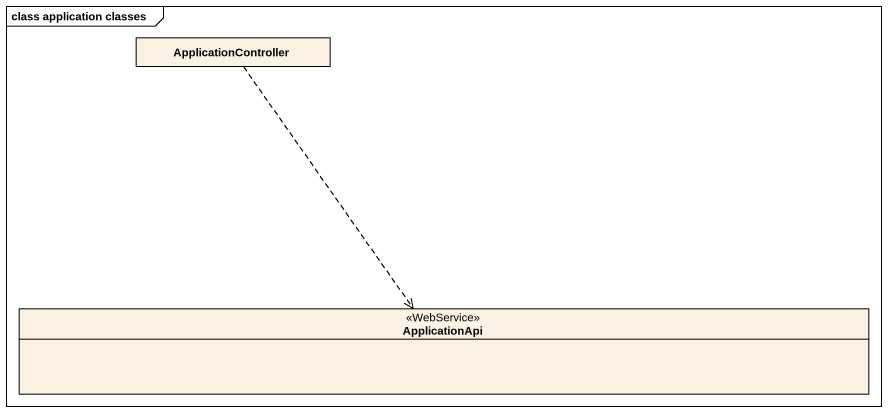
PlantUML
@startuml
mainframe class application classes
hide circle
hide empty members
class ApplicationController
class ApplicationApi <<WebService>>
ApplicationController ..> ApplicationApi
@enduml
